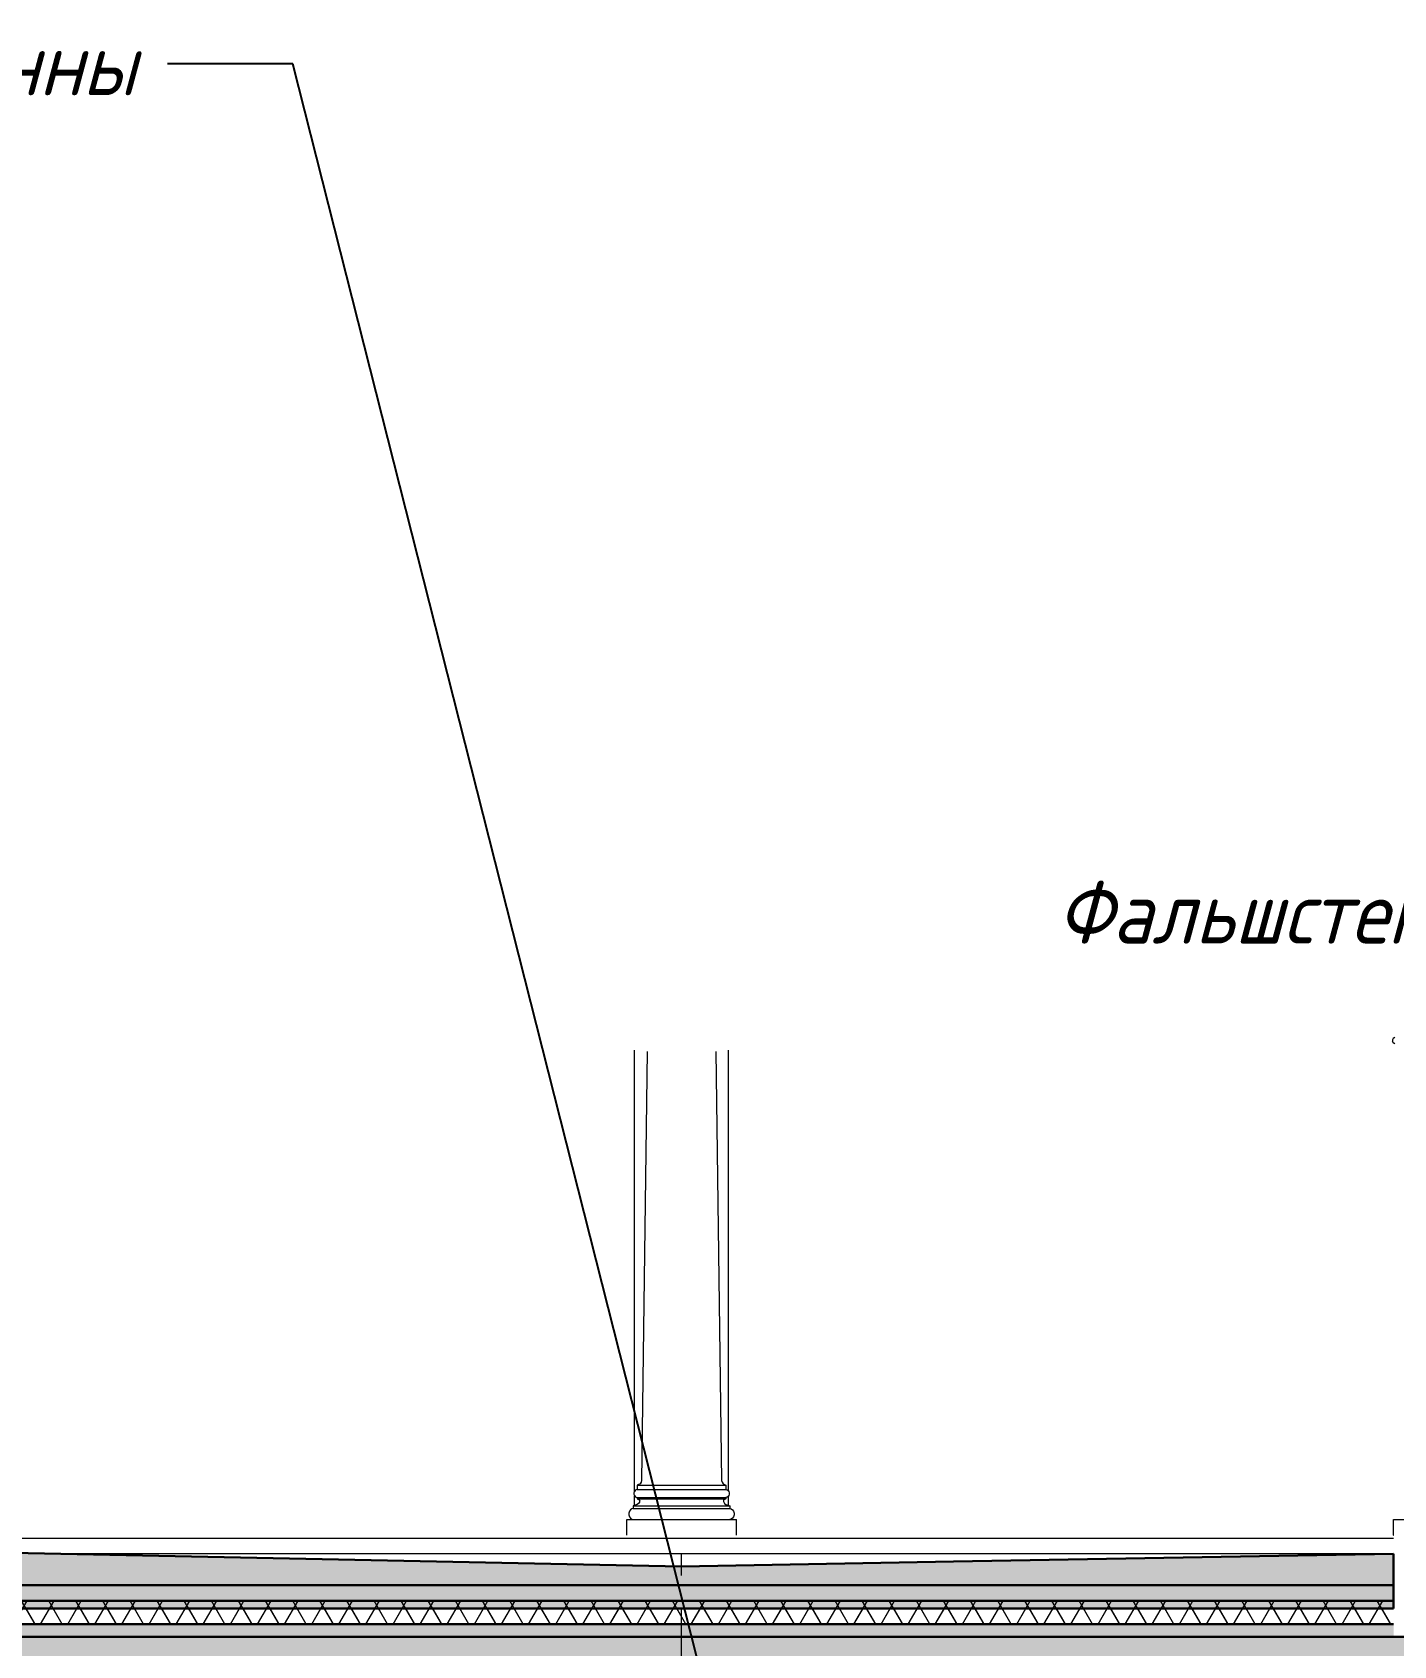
# Model space of a CAD drawing. Header units: millimetres. Extents: x -473555 to 660023, y 5037 to 453528.
# Drawn here: x 252897 to 261594, y 166546 to 176858 of the extents above; entities that cross this region are included whole.
import ezdxf
from ezdxf import colors
from ezdxf.entities.mleader import LeaderData, LeaderLine
from ezdxf.enums import TextEntityAlignment as Align
from ezdxf.math import Vec2, Vec3

# ---------------------------------------------------------------- set-up
doc = ezdxf.new("R2010")
doc.units = ezdxf.units.MM
doc.linetypes.add('Штрихпунктирная', pattern=[1093.611073, 529.166651, -211.666656, 141.111112, -211.666656])
for name, color, linetype, lineweight in [('2D - Общий_Ном._пера__2', 8, 'Continuous', 20), ('3D-сетки_Ном._пера__1', 7, 'Continuous', 30), ('3D-сетки_Ном._пера__2', 8, 'Continuous', 20), ('3D-сетки_Ном._пера__93', 9, 'Continuous', 13), ('Интерьер- Перегородка_Ном._пера__93', 9, 'Continuous', 13), ('Конструктивный - Несущий_Ном._пера__93', 9, 'Continuous', 13), ('Механика_Ном._пера__93', 9, 'Continuous', 13), ('Структуры стальные_Ном._пера__1', 7, 'Continuous', 30), ('Структуры стальные_Ном._пера__98', 7, 'Continuous', 18)]:
    doc.layers.add(name, color=color, linetype=linetype, lineweight=lineweight)
doc.layers.add('ВК_text', color=102, linetype='Continuous')
doc.layers.add('Структуры стальные', color=7, linetype='Continuous')
for name, color, linetype, lineweight, plot in [('Перекрытия_Полы_Ном._пера__1', 7, 'Continuous', 30, False), ('Перекрытия_Полы_Ном._пера__2', 8, 'Continuous', 20, False), ('Перекрытия_Полы_Ном._пера__93', 9, 'Continuous', 13, False), ('Перекрытия_Полы_Ном._пера__97', 7, 'Continuous', 20, False)]:
    doc.layers.add(name, color=color, linetype=linetype, lineweight=lineweight, plot=plot)
doc.layers.add('Перекрытия_Полы_Ном._пера__45', color=7, linetype='Continuous', lineweight=20, true_color=0x00a4a4, plot=False)
doc.styles.add('ВК_текст_чертеж', font='isocpeur.ttf', dxfattribs={"width": 0.9, "oblique": 15})
doc.styles.add('СГЕНЕРИР_СТИЛЬ_3', font='arial.ttf')
pattern_1 = [(60, (219157.86, 167253.14), (-129.9038, 75), []), (120, (219157.86, 167253.14), (129.9038, 75), [])]
pattern_2 = [(0, (219157.9, 167253.1), (0, 779.423), [48.75, -401.25]), (0, (219382.9, 167642.85), (0, 779.423), [48.75, -401.25]), (60, (219157.9, 167253.1), (-675, 389.711), [48.75, -401.25]), (60, (219607.9, 167253.1), (-675, 389.711), [48.75, -401.25]), (120, (219206.6, 167253.1), (675, 389.711), [48.75, -401.25]), (120, (219656.6, 167253.1), (675, 389.711), [48.75, -401.25]), (0, (219157.86, 167328.14), (0, 150), [0, -150, 0, -225]), (45, (219232.86, 167328.14), (-106.066, 106.066), [0, -112.5, 0, -187.5])]
pattern_3 = [(45, (219157.86, 167453.14), (-63.63961, 63.63961), [0, -60, 0, -90]), (110, (219357.86, 167453.14), (84.57234, 30.78181), [0, -44, 0, -76])]

# ---------------------------------------------------------------- blocks, each defined once
blk = doc.blocks.new('Стандартный Маркер Сетки[165]', base_point=(37886, 0))
at = {"layer": 'Структуры стальные_Ном._пера__98', "linetype": 'Штрихпунктирная'}
blk.add_line((37886, -1000), (37886, 0), dxfattribs=at)
at = {"layer": 'Структуры стальные_Ном._пера__1', "style": 'СГЕНЕРИР_СТИЛЬ_3'}
blk.add_attdef('AC_MarkerText_1', text='', height=350, rotation=360, dxfattribs=at).set_placement((37886, -10483), align=Align.MIDDLE_CENTER)

msp = doc.modelspace()

# ---------------------------------------------------------------- hatches: boundary and pattern name
at = {"layer": '2D - Общий_Ном._пера__2', "linetype": 'Continuous', "lineweight": 0, "true_color": 0x9f9f9f}
msp.add_hatch(color=253, dxfattribs=at).paths.add_polyline_path([(266644.2, 166403.1), (232644.2, 166403.1), (232644.2, 166603.1), (266644.2, 166603.1)])
at = {"layer": '3D-сетки_Ном._пера__2', "linetype": 'Continuous'}
h = msp.add_hatch(dxfattribs=at)
h.set_pattern_fill('БЕТОН_ЛЁГКИЙ', color=256, style=0, pattern_type=2)
h.set_pattern_definition(pattern_2)
h.paths.add_polyline_path([(258781.4, 167083.7), (257044.2, 167053.1), (249694.3, 167203.1), (249694.2, 167203.1), (242344.2, 167053.1), (240607.1, 167083.7), (237794.8, 167053.1), (237794.8, 166833.1), (261593.7, 166833.1), (261593.7, 167133.1)])
h = msp.add_hatch(dxfattribs=at)
h.set_pattern_fill('БЕТОН_ЛЁГКИЙ', color=256, style=0, pattern_type=2)
h.set_pattern_definition(pattern_2)
h.paths.add_polyline_path([(258781.4, 167083.7), (257044.2, 167053.1), (249694.3, 167203.1), (249694.2, 167203.1), (242344.2, 167053.1), (240607.1, 167083.7), (237794.8, 167053.1), (237794.8, 166833.1), (261593.7, 166833.1), (261593.7, 167133.1)])
at = {"layer": 'Перекрытия_Полы_Ном._пера__2', "linetype": 'Continuous'}
h = msp.add_hatch(dxfattribs=at)
h.set_pattern_fill('БЕТОН_ЛЁГКИЙ', color=256, style=0, pattern_type=2)
h.set_pattern_definition(pattern_2)
h.paths.add_polyline_path([(261593.7, 166603.1), (261593.7, 166683.1), (232644.2, 166683.1), (232644.2, 166603.1)])
at = {"layer": 'Перекрытия_Полы_Ном._пера__45', "linetype": 'Continuous'}
h = msp.add_hatch(dxfattribs=at)
h.set_pattern_fill('ТЕПЛОИЗОЛЯЦИЯ', color=256, style=0, pattern_type=2)
h.set_pattern_definition(pattern_1)
h.paths.add_polyline_path([(261593.7, 166683.1), (261593.7, 166833.1), (232644.2, 166833.1), (232644.2, 166683.1)])
h = msp.add_hatch(dxfattribs=at)
h.set_pattern_fill('ТЕПЛОИЗОЛЯЦИЯ', color=256, style=0, pattern_type=2)
h.set_pattern_definition(pattern_1)
h.paths.add_polyline_path([(261593.7, 166683.1), (261593.7, 166783.1), (232644.2, 166783.1), (232644.2, 166683.1)])
h = msp.add_hatch(dxfattribs=at)
h.set_pattern_fill('ТЕПЛОИЗОЛЯЦИЯ', color=256, style=0, pattern_type=2)
h.set_pattern_definition(pattern_1)
h.paths.add_polyline_path([(261593.7, 166683.1), (261593.7, 166833.1), (237794.8, 166833.1), (237794.8, 166683.1)])
h = msp.add_hatch(dxfattribs=at)
h.set_pattern_fill('ТЕПЛОИЗОЛЯЦИЯ', color=256, style=0, pattern_type=2)
h.set_pattern_definition(pattern_1)
h.paths.add_polyline_path([(261593.7, 166683.1), (261593.7, 166783.1), (237794.8, 166783.1), (237794.8, 166683.1)])
at = {"layer": 'Перекрытия_Полы_Ном._пера__97', "linetype": 'Continuous'}
h = msp.add_hatch(dxfattribs=at)
h.set_pattern_fill('КАМЕНЬ_ТЁСАНЫЙ', color=256, style=0, pattern_type=2)
h.set_pattern_definition(pattern_3)
h.paths.add_polyline_path([(261593.7, 166783.1), (261593.7, 166933.1), (232644.2, 166933.1), (232644.2, 166783.1)])
h = msp.add_hatch(dxfattribs=at)
h.set_pattern_fill('КАМЕНЬ_ТЁСАНЫЙ', color=256, style=0, pattern_type=2)
h.set_pattern_definition(pattern_3)
h.paths.add_polyline_path([(261593.7, 166783.1), (261593.7, 166933.1), (237794.8, 166933.1), (237794.8, 166783.1)])

# ---------------------------------------------------------------- linework, layer by layer
at = {"layer": '3D-сетки_Ном._пера__1', "linetype": 'Continuous'}
for p, q in [((257044.2, 167053.1), (249694.3, 167203.1)), ((257044.2, 167053.1), (249694.3, 167203.1)), ((257044.2, 167053.1), (258781.4, 167083.7)), ((257044.2, 167053.1), (258781.4, 167083.7)), ((258781.4, 167083.7), (261593.7, 167133.1)), ((258781.4, 167083.7), (261593.7, 167133.1)), ((261593.7, 166833.1), (261593.7, 167133.1)), ((261593.7, 166833.1), (261593.7, 167133.1)), ((232644.2, 166833.1), (261593.7, 166833.1))]:
    msp.add_line(p, q, dxfattribs=at)
at = {"layer": '3D-сетки_Ном._пера__93', "linetype": 'Continuous'}
msp.add_line((261593.7, 167133.1), (253124.2, 167133.1), dxfattribs=at)
msp.add_line((261593.7, 167133.1), (253124.2, 167133.1), dxfattribs=at)
at = {"layer": 'Интерьер- Перегородка_Ном._пера__93', "linetype": 'Continuous'}
for p, q in [((261591.5, 170427.6), (261585.8, 170418.3)), ((261591.5, 170427.6), (261585.8, 170418.3)), ((261585.8, 170418.3), (261585.8, 170407.3)), ((261585.8, 170418.3), (261585.8, 170407.3)), ((261591.5, 170398), (261585.8, 170407.3)), ((261591.5, 170398), (261585.8, 170407.3)), ((261601.3, 170432.6), (261591.5, 170427.6)), ((261601.3, 170432.6), (261591.5, 170427.6)), ((261601.3, 170393), (261591.5, 170398)), ((261601.3, 170393), (261591.5, 170398))]:
    msp.add_line(p, q, dxfattribs=at)
at = {"layer": 'Конструктивный - Несущий_Ном._пера__93', "linetype": 'Continuous'}
for p, q in [((256744.2, 167532.4), (256744.2, 170353.2)), ((256744.2, 167532.4), (256744.2, 170353.2)), ((257344.2, 167533.9), (257344.2, 170353.2)), ((257344.2, 167533.9), (257344.2, 170353.2)), ((256744.2, 167442.1), (256744.2, 167504.9)), ((256744.2, 167442.1), (256744.2, 167504.9)), ((257344.2, 167442.5), (257344.2, 167503.3)), ((257344.2, 167442.5), (257344.2, 167503.3))]:
    msp.add_line(p, q, dxfattribs=at)
at = {"layer": 'Механика_Ном._пера__93', "linetype": 'Continuous'}
for p, q in [((256825.8, 170343.4), (256789.3, 167602.9)), ((256825.8, 170343.4), (256789.3, 167602.9)), ((257263.7, 170343.4), (257300.2, 167602.9)), ((257263.7, 170343.4), (257300.2, 167602.9)), ((256770.8, 167575.3), (256760.9, 167573.1)), ((256770.8, 167575.3), (256760.9, 167573.1)), ((256760.9, 167573.1), (256795.1, 167573.1)), ((256760.9, 167573.1), (256760.9, 167543.4)), ((256760.9, 167573.1), (256795.1, 167573.1)), ((256760.9, 167573.1), (256760.9, 167543.4)), ((256779.5, 167581.6), (256770.8, 167575.3)), ((256779.5, 167581.6), (256770.8, 167575.3)), ((256785.9, 167591.2), (256779.5, 167581.6)), ((256785.9, 167591.2), (256779.5, 167581.6)), ((256789.3, 167602.9), (256785.9, 167591.2)), ((256789.3, 167602.9), (256785.9, 167591.2)), ((256795.1, 167573.1), (256859.5, 167573.1)), ((256795.1, 167573.1), (256859.5, 167573.1)), ((256859.5, 167573.1), (256946.2, 167573.1)), ((256859.5, 167573.1), (256946.2, 167573.1)), ((256946.2, 167573.1), (257044.8, 167573.1)), ((256946.2, 167573.1), (257044.8, 167573.1)), ((257044.8, 167573.1), (257143.3, 167573.1)), ((257044.8, 167573.1), (257143.3, 167573.1)), ((257143.3, 167573.1), (257230, 167573.1)), ((257143.3, 167573.1), (257230, 167573.1)), ((257230, 167573.1), (257294.4, 167573.1)), ((257230, 167573.1), (257294.4, 167573.1)), ((257294.4, 167573.1), (257328.6, 167573.1)), ((257294.4, 167573.1), (257328.6, 167573.1)), ((257300.2, 167602.9), (257303.6, 167591.2)), ((257300.2, 167602.9), (257303.6, 167591.2)), ((257303.6, 167591.2), (257310, 167581.6)), ((257303.6, 167591.2), (257310, 167581.6)), ((257310, 167581.6), (257318.7, 167575.3)), ((257310, 167581.6), (257318.7, 167575.3)), ((257318.7, 167575.3), (257328.6, 167573.1)), ((257318.7, 167575.3), (257328.6, 167573.1)), ((257328.6, 167573.1), (257328.6, 167543.4)), ((257328.6, 167573.1), (257328.6, 167543.4)), ((256743.3, 167531.1), (256740.9, 167523)), ((256743.3, 167531.1), (256740.9, 167523)), ((256740.9, 167523), (256740.9, 167514.3)), ((256740.9, 167523), (256740.9, 167514.3)), ((256740.9, 167514.3), (256743.3, 167506.2)), ((256740.9, 167514.3), (256743.3, 167506.2)), ((256747.9, 167537.7), (256743.3, 167531.1)), ((256747.9, 167537.7), (256743.3, 167531.1)), ((256743.3, 167506.2), (256747.9, 167499.6)), ((256743.3, 167506.2), (256747.9, 167499.6)), ((256754, 167542), (256747.9, 167537.7)), ((256754, 167542), (256747.9, 167537.7)), ((256747.9, 167499.6), (256754, 167495.3)), ((256747.9, 167499.6), (256754, 167495.3)), ((256760.9, 167543.4), (256754, 167542)), ((256760.9, 167543.4), (256754, 167542)), ((256754, 167495.3), (256760.9, 167493.9)), ((256754, 167495.3), (256760.9, 167493.9)), ((256760.9, 167543.4), (256795.1, 167543.4)), ((256760.9, 167543.4), (256795.1, 167543.4)), ((256760.9, 167493.8), (256795.1, 167493.8)), ((256760.9, 167493.8), (256760.9, 167483.9)), ((256760.9, 167493.8), (256795.1, 167493.8)), ((256760.9, 167493.8), (256760.9, 167483.9)), ((256760.9, 167483.9), (256795.1, 167483.9)), ((256760.9, 167483.9), (256766.1, 167482.9)), ((256760.9, 167483.9), (256795.1, 167483.9)), ((256760.9, 167483.9), (256766.1, 167482.9)), ((256766.1, 167482.9), (256774, 167479.1)), ((256766.1, 167482.9), (256774, 167479.1)), ((256775.5, 167464.1), (256769.4, 167454.8)), ((256775.5, 167464.1), (256769.4, 167454.8)), ((256774, 167479.1), (256775.8, 167477.1)), ((256774, 167479.1), (256775.8, 167477.1)), ((256776.8, 167467.7), (256775.5, 167464.1)), ((256776.8, 167467.7), (256775.5, 167464.1)), ((256775.8, 167477.1), (256777, 167474.4)), ((256775.8, 167477.1), (256777, 167474.4)), ((256777.4, 167471.5), (256776.8, 167467.7)), ((256777.4, 167471.5), (256776.8, 167467.7)), ((256777, 167474.4), (256777.4, 167471.5)), ((256777, 167474.4), (256777.4, 167471.5)), ((256795.1, 167543.4), (256859.5, 167543.4)), ((256795.1, 167543.4), (256859.5, 167543.4)), ((256795.1, 167493.8), (256859.5, 167493.8)), ((256795.1, 167493.8), (256859.5, 167493.8)), ((256795.1, 167483.9), (256859.5, 167483.9)), ((256795.1, 167483.9), (256859.5, 167483.9)), ((256859.5, 167543.4), (256946.2, 167543.4)), ((256859.5, 167543.4), (256946.2, 167543.4)), ((256859.5, 167493.8), (256946.2, 167493.8)), ((256859.5, 167493.8), (256946.2, 167493.8)), ((256859.5, 167483.9), (256946.2, 167483.9)), ((256859.5, 167483.9), (256946.2, 167483.9)), ((256946.2, 167543.4), (257044.8, 167543.4)), ((256946.2, 167543.4), (257044.8, 167543.4)), ((256946.2, 167493.8), (257044.8, 167493.8)), ((256946.2, 167493.8), (257044.8, 167493.8)), ((256946.2, 167483.9), (257044.8, 167483.9)), ((256946.2, 167483.9), (257044.8, 167483.9)), ((257044.8, 167543.4), (257143.3, 167543.4)), ((257044.8, 167543.4), (257143.3, 167543.4)), ((257044.8, 167493.8), (257143.3, 167493.8)), ((257044.8, 167493.8), (257143.3, 167493.8)), ((257044.8, 167483.9), (257143.3, 167483.9)), ((257044.8, 167483.9), (257143.3, 167483.9)), ((257143.3, 167543.4), (257230, 167543.4)), ((257143.3, 167543.4), (257230, 167543.4)), ((257143.3, 167493.8), (257230, 167493.8)), ((257143.3, 167493.8), (257230, 167493.8)), ((257143.3, 167483.9), (257230, 167483.9)), ((257143.3, 167483.9), (257230, 167483.9)), ((257230, 167543.4), (257294.4, 167543.4)), ((257230, 167543.4), (257294.4, 167543.4)), ((257230, 167493.8), (257294.4, 167493.8)), ((257230, 167493.8), (257294.4, 167493.8)), ((257230, 167483.9), (257294.4, 167483.9)), ((257230, 167483.9), (257294.4, 167483.9)), ((257294.4, 167543.4), (257328.6, 167543.4)), ((257294.4, 167543.4), (257328.6, 167543.4)), ((257294.4, 167493.8), (257328.6, 167493.8)), ((257294.4, 167493.8), (257328.6, 167493.8)), ((257294.4, 167483.9), (257328.6, 167483.9)), ((257294.4, 167483.9), (257328.6, 167483.9)), ((257312.6, 167474.4), (257312.1, 167471.5)), ((257312.6, 167474.4), (257312.1, 167471.5)), ((257312.1, 167471.5), (257312.7, 167467.7)), ((257312.1, 167471.5), (257312.7, 167467.7)), ((257313.7, 167477.1), (257312.6, 167474.4)), ((257313.7, 167477.1), (257312.6, 167474.4)), ((257312.7, 167467.7), (257314, 167464.1)), ((257312.7, 167467.7), (257314, 167464.1)), ((257315.5, 167479.1), (257313.7, 167477.1)), ((257315.5, 167479.1), (257313.7, 167477.1)), ((257314, 167464.1), (257320.1, 167454.8)), ((257314, 167464.1), (257320.1, 167454.8)), ((257323.4, 167482.9), (257315.5, 167479.1)), ((257323.4, 167482.9), (257315.5, 167479.1)), ((257328.6, 167483.9), (257323.4, 167482.9)), ((257328.6, 167483.9), (257323.4, 167482.9)), ((257328.6, 167543.4), (257335.5, 167542)), ((257328.6, 167543.4), (257335.5, 167542)), ((257335.5, 167495.3), (257328.6, 167493.9)), ((257335.5, 167495.3), (257328.6, 167493.9)), ((257328.6, 167493.8), (257328.6, 167483.9)), ((257328.6, 167493.8), (257328.6, 167483.9)), ((257335.5, 167542), (257341.6, 167537.7)), ((257335.5, 167542), (257341.6, 167537.7)), ((257341.6, 167499.6), (257335.5, 167495.3)), ((257341.6, 167499.6), (257335.5, 167495.3)), ((257341.6, 167537.7), (257346.2, 167531.1)), ((257341.6, 167537.7), (257346.2, 167531.1)), ((257346.2, 167506.2), (257341.6, 167499.6)), ((257346.2, 167506.2), (257341.6, 167499.6)), ((257346.2, 167531.1), (257348.6, 167523)), ((257346.2, 167531.1), (257348.6, 167523)), ((257348.6, 167514.3), (257346.2, 167506.2)), ((257348.6, 167514.3), (257346.2, 167506.2)), ((257348.6, 167523), (257348.6, 167514.3)), ((257348.6, 167523), (257348.6, 167514.3)), ((256712, 167405.3), (256708.6, 167393.9)), ((256712, 167405.3), (256708.6, 167393.9)), ((256708.6, 167393.9), (256708.6, 167381.8)), ((256708.6, 167393.9), (256708.6, 167381.8)), ((256708.6, 167381.8), (256712, 167370.4)), ((256708.6, 167381.8), (256712, 167370.4)), ((256718.3, 167414.5), (256712, 167405.3)), ((256718.3, 167414.5), (256712, 167405.3)), ((256712, 167370.4), (256718.3, 167361.1)), ((256712, 167370.4), (256718.3, 167361.1)), ((256726.9, 167420.5), (256718.3, 167414.5)), ((256726.9, 167420.5), (256718.3, 167414.5)), ((256718.3, 167361.1), (256726.9, 167355.1)), ((256718.3, 167361.1), (256726.9, 167355.1)), ((256736.6, 167422.5), (256726.9, 167420.5)), ((256736.6, 167422.5), (256726.9, 167420.5)), ((256761.3, 167448.3), (256736.6, 167439.3)), ((256761.3, 167448.3), (256736.6, 167439.3)), ((256736.6, 167439.3), (256773.7, 167439.3)), ((256736.6, 167439.3), (256736.6, 167422.5)), ((256736.6, 167439.3), (256773.7, 167439.3)), ((256736.6, 167439.3), (256736.6, 167422.5)), ((256736.6, 167422.5), (256773.7, 167422.5)), ((256736.6, 167422.5), (256773.7, 167422.5)), ((256769.4, 167454.8), (256761.3, 167448.3)), ((256769.4, 167454.8), (256761.3, 167448.3)), ((256773.7, 167439.3), (256843.6, 167439.3)), ((256773.7, 167439.3), (256843.6, 167439.3)), ((256773.7, 167422.5), (256843.6, 167422.5)), ((256773.7, 167422.5), (256843.6, 167422.5)), ((256843.6, 167439.3), (256937.7, 167439.3)), ((256843.6, 167439.3), (256937.7, 167439.3)), ((256843.6, 167422.5), (256937.7, 167422.5)), ((256843.6, 167422.5), (256937.7, 167422.5)), ((256937.7, 167439.3), (257044.8, 167439.3)), ((256937.7, 167439.3), (257044.8, 167439.3)), ((256937.7, 167422.5), (257044.8, 167422.5)), ((256937.7, 167422.5), (257044.8, 167422.5)), ((257044.8, 167439.3), (257151.8, 167439.3)), ((257044.8, 167439.3), (257151.8, 167439.3)), ((257044.8, 167422.5), (257151.8, 167422.5)), ((257044.8, 167422.5), (257151.8, 167422.5)), ((257151.8, 167439.3), (257245.9, 167439.3)), ((257151.8, 167439.3), (257245.9, 167439.3)), ((257151.8, 167422.5), (257245.9, 167422.5)), ((257151.8, 167422.5), (257245.9, 167422.5)), ((257245.9, 167439.3), (257315.8, 167439.3)), ((257245.9, 167439.3), (257315.8, 167439.3)), ((257245.9, 167422.5), (257315.8, 167422.5)), ((257245.9, 167422.5), (257315.8, 167422.5)), ((257315.8, 167439.3), (257352.9, 167439.3)), ((257315.8, 167439.3), (257352.9, 167439.3)), ((257315.8, 167422.5), (257352.9, 167422.5)), ((257315.8, 167422.5), (257352.9, 167422.5)), ((257320.1, 167454.8), (257328.2, 167448.3)), ((257320.1, 167454.8), (257328.2, 167448.3)), ((257328.2, 167448.3), (257352.9, 167439.3)), ((257328.2, 167448.3), (257352.9, 167439.3)), ((257352.9, 167439.3), (257352.9, 167422.5)), ((257352.9, 167439.3), (257352.9, 167422.5)), ((257352.9, 167422.5), (257362.6, 167420.5)), ((257352.9, 167422.5), (257362.6, 167420.5)), ((257362.6, 167420.5), (257371.2, 167414.5)), ((257362.6, 167420.5), (257371.2, 167414.5)), ((257371.2, 167361.1), (257362.6, 167355.1)), ((257371.2, 167361.1), (257362.6, 167355.1)), ((257371.2, 167414.5), (257377.5, 167405.3)), ((257371.2, 167414.5), (257377.5, 167405.3)), ((257377.5, 167370.4), (257371.2, 167361.1)), ((257377.5, 167370.4), (257371.2, 167361.1)), ((257377.5, 167405.3), (257380.9, 167393.9)), ((257377.5, 167405.3), (257380.9, 167393.9)), ((257380.9, 167381.8), (257377.5, 167370.4)), ((257380.9, 167381.8), (257377.5, 167370.4)), ((257380.9, 167393.9), (257380.9, 167381.8)), ((257380.9, 167393.9), (257380.9, 167381.8)), ((256694.8, 167353.1), (257394.8, 167353.1)), ((256694.8, 167253.1), (256694.8, 167353.1)), ((256694.8, 167353.1), (257394.8, 167353.1)), ((256694.8, 167253.1), (256694.8, 167353.1)), ((256726.9, 167355.1), (256736.6, 167353.1)), ((256726.9, 167355.1), (256736.6, 167353.1)), ((257362.6, 167355.1), (257352.9, 167353.1)), ((257362.6, 167355.1), (257352.9, 167353.1)), ((257394.8, 167253.1), (257394.8, 167353.1)), ((257394.8, 167253.1), (257394.8, 167353.1)), ((261593.7, 167353.1), (262293.7, 167353.1)), ((261593.7, 167253.1), (261593.7, 167353.1)), ((261593.7, 167353.1), (262293.7, 167353.1)), ((261593.7, 167253.1), (261593.7, 167353.1)), ((261593.7, 167253.1), (261594.7, 167253.1)), ((261593.7, 167253.1), (261594.7, 167253.1))]:
    msp.add_line(p, q, dxfattribs=at)
at = {"layer": 'Перекрытия_Полы_Ном._пера__1', "linetype": 'Continuous'}
for p, q in [((232644.2, 166933.1), (261593.7, 166933.1)), ((261593.7, 166783.1), (261593.7, 166933.1)), ((261593.7, 166783.1), (261593.7, 166933.1)), ((232644.2, 166783.1), (261593.7, 166783.1)), ((237794.8, 166833.1), (261593.7, 166833.1)), ((237794.8, 166833.1), (261593.7, 166833.1)), ((237794.8, 166783.1), (261593.7, 166783.1)), ((237794.8, 166783.1), (261593.7, 166783.1)), ((261593.7, 166783.1), (261593.7, 166833.1)), ((261593.7, 166783.1), (261593.7, 166833.1)), ((261593.7, 166683.1), (232644.2, 166683.1)), ((232644.2, 166603.1), (266644.2, 166603.1))]:
    msp.add_line(p, q, dxfattribs=at)
at = {"layer": 'Перекрытия_Полы_Ном._пера__93', "linetype": 'Continuous'}
msp.add_line((251794.2, 167233.1), (261593.7, 167233.1), dxfattribs=at)

# ---------------------------------------------------------------- block references
at = {"layer": 'Структуры стальные', "color": 8, "linetype": 'Continuous', "lineweight": 20}
msp.add_blockref('Стандартный Маркер Сетки[165]', (257044.2, 167253.1), dxfattribs=at)

# ---------------------------------------------------------------- leaders
at = {"layer": 'ВК_text', "color": 1}
ml = msp.add_multileader_mtext('Standard', dxfattribs=at)
ml.set_content('Подъем под перекрытие в декоративной отделке колонны', color=1, style='ВК_текст_чертеж')
ml.set_leader_properties()
ml.build(insert=Vec2(0, 0))
ml.multileader.update_dxf_attribs({"arrow_head_size": 400, "scale": 100})
ctx = ml.context
ctx.base_point, ctx.scale, ctx.char_height, ctx.arrow_head_size, ctx.landing_gap_size, ctx.plane_origin = Vec3(247404.5, 176655), 100, 400, 400, 200, Vec3(253466.3, 170463.9)
ctx.text_align_type = 2
notes = []
notes.append((ctx, [(1, (1, 1, 0), (254561.7, 176655), (-1, 0), 800, [(0, [(256744.2, 165399.9), (257344.2, 165678)], 0, [])])]))
ctx.mtext.insert, ctx.mtext.width, ctx.mtext.alignment, ctx.mtext.flow_direction = Vec3(253561.7, 176855), 7226.784, 3, 5
at = {"layer": 'ВК_text'}
ml = msp.add_multileader_mtext('Standard', dxfattribs=at)
ml.set_content('Фальшстена', color=256, style='ВК_текст_чертеж')
ml.set_leader_properties()
ml.build(insert=Vec2(0, 0))
ml.multileader.update_dxf_attribs({"arrow_head_size": 400, "scale": 100})
ctx = ml.context
ctx.base_point, ctx.scale, ctx.char_height, ctx.arrow_head_size, ctx.landing_gap_size, ctx.plane_origin = Vec3(259043.5, 171233.2), 100, 400, 400, 200, Vec3(261991.3, 165042.1)
ctx.text_align_type = 2
notes.append((ctx, [(1, (1, 1, 0), (263086.7, 171233.2), (-1, 0), 800, [(3, [(266535, 165665.2)], 0, [])])]))
ctx.mtext.insert, ctx.mtext.alignment, ctx.mtext.flow_direction = Vec3(262086.7, 171433.2), 3, 5
for ctx, leaders in notes:
    for number, flags, end, landing, length, lines in leaders:
        leader = LeaderData()
        leader.index, (leader.has_last_leader_line, leader.has_dogleg_vector, leader.attachment_direction) = number, flags
        leader.last_leader_point, leader.dogleg_vector, leader.dogleg_length = Vec3(end), Vec3(landing), length
        for number, points, colour, breaks in lines:
            line = LeaderLine()
            line.index, line.vertices, line.color, line.breaks = number, Vec3.list(points), colors.encode_raw_color(colour), breaks
            leader.lines.append(line)
        ctx.leaders.append(leader)

doc.saveas('drawing.dxf')
